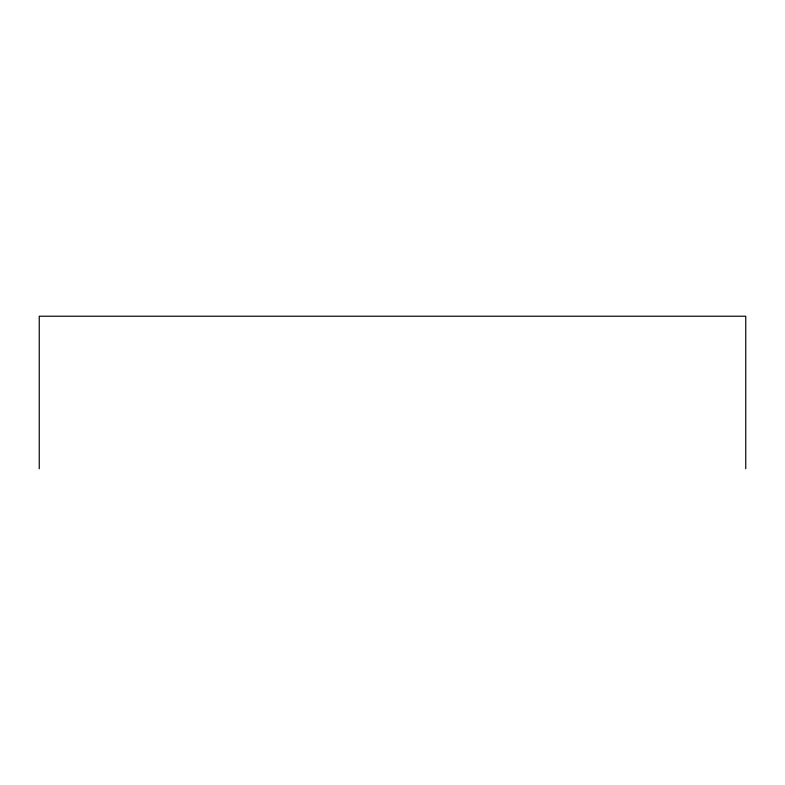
<?xml version="1.0" encoding="UTF-8"?>
<svg xmlns="http://www.w3.org/2000/svg" width="785" height="785" viewBox="0 0 785 785"><rect width="100%" height="100%" fill="white"/><g stroke="black" fill="none" stroke-linecap="round" stroke-linejoin="round"><path stroke-width="1.18" d="M745.75 468.773L745.75 316.227L39.25 316.227L39.25 468.773"/></g></svg>
